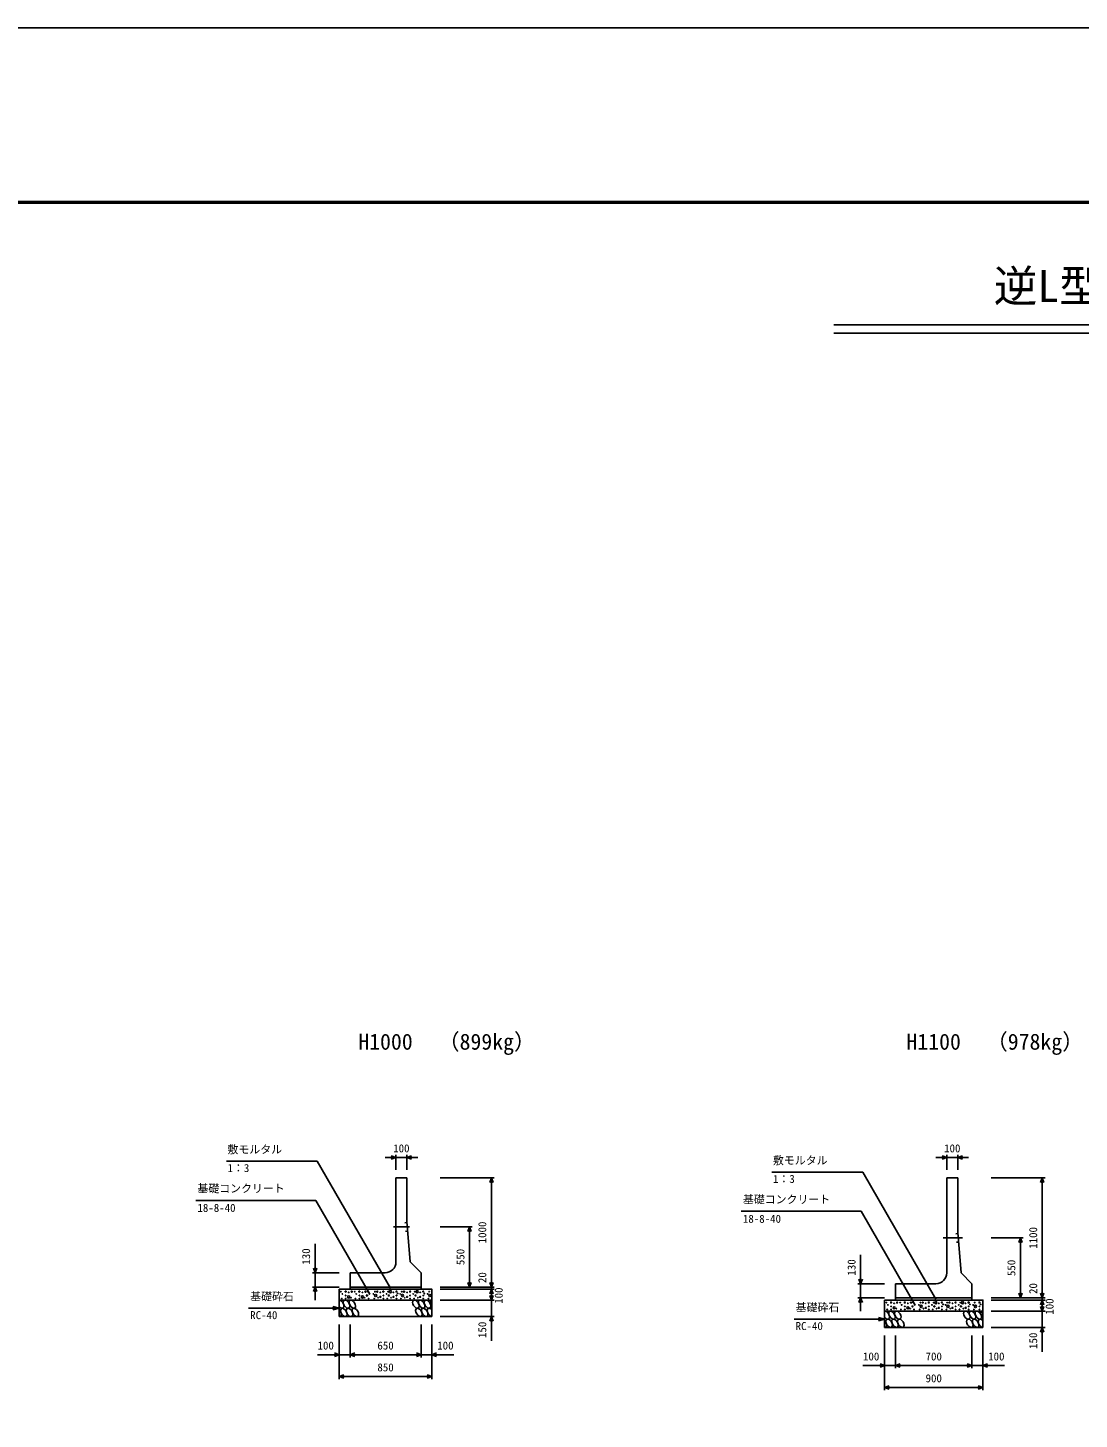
# Model space of a CAD drawing. Units: millimetres, scale not verified. Extents: x -67200 to 67200, y -23760 to 23760.
# Drawn here: x 20246 to 29883, y 11012 to 23760 of the extents above; entities that cross this region are included whole.
import ezdxf
from ezdxf.enums import TextEntityAlignment as Align

# ---------------------------------------------------------------- set-up
doc = ezdxf.new("R2010")
doc.units = ezdxf.units.MM
doc.header["$LTSCALE"] = 80
doc.linetypes.add('CHAIN1', pattern=[8, 5, -1, 1, -1])
doc.linetypes.add('DOTTED', pattern=[1.75, 0.25, -1.5])
for name, color, linetype, lineweight in [('0-0_CENTER', 7, 'CHAIN1', 25), ('0-1_DIM', 7, 'Continuous', 25), ('0-2_Defpoints', 5, 'Continuous', 25), ('0-3_HATCH', 6, 'Continuous', 25), ('0-6_OUTLINE', 1, 'Continuous', 25), ('0-7_OUTLINE2', 4, 'DOTTED', 25), ('0-8_TXT', 7, 'Continuous', 25), ('0-9_WAKU', 3, 'Continuous', 25)]:
    doc.layers.add(name, color=color, linetype=linetype, lineweight=lineweight)
doc.styles.add('ＭＳ ゴシック', font='')
doc.styles.get('ＭＳ ゴシック').set_extended_font_data('MS Gothic')

msp = doc.modelspace()

# ---------------------------------------------------------------- linework, layer by layer
at = {"layer": '0-0_CENTER'}
for p, q in [((23744.74, 12773.45), (23597.19, 12773.45)), ((28812.61, 12673.45), (28635.79, 12673.45))]:
    msp.add_line(p, q, dxfattribs=at)
at = {"layer": '0-1_DIM'}
for p, q in [((23620, 13410.34), (23520, 13410.34)), ((23620, 13435.34), (23620, 13298.45)), ((23620, 13410.34), (23720, 13410.34)), ((23720, 13435.34), (23720, 13298.45)), ((23820, 13410.34), (23720, 13410.34)), ((28670, 13410.34), (28570, 13410.34)), ((28670, 13435.34), (28670, 13298.45)), ((28670, 13410.34), (28770, 13410.34)), ((28770, 13435.34), (28770, 13298.45)), ((28870, 13410.34), (28770, 13410.34)), ((22066.9, 13374.85), (22899.32, 13374.85)), ((23570.59, 12212.18), (22899.32, 13374.85)), ((27066.9, 13274.85), (27899.32, 13274.85)), ((28570.59, 12112.18), (27899.32, 13274.85)), ((24520, 13223.45), (24025, 13223.45)), ((24495, 12223.45), (24495, 13223.45)), ((29570, 13223.45), (29075, 13223.45)), ((29545, 12123.45), (29545, 13223.45)), ((21785.29, 13017.34), (22884.84, 13017.34)), ((23381.1, 12157.78), (22884.84, 13017.34)), ((26785.29, 12917.34), (27884.84, 12917.34)), ((28381.1, 12057.78), (27884.84, 12917.34)), ((24320, 12773.45), (24025, 12773.45)), ((24295, 12773.45), (24295, 12223.45)), ((29370, 12673.45), (29075, 12673.45)), ((29345, 12673.45), (29345, 12123.45)), ((22880, 12353.45), (22880, 12617.62)), ((27880, 12253.45), (27880, 12517.62)), ((22855, 12353.45), (23100, 12353.45)), ((22880, 12353.45), (22880, 12223.45)), ((27855, 12253.45), (28100, 12253.45)), ((27880, 12253.45), (27880, 12123.45)), ((22855, 12223.45), (23100, 12223.45)), ((22880, 12103.45), (22880, 12223.45)), ((24520, 12223.45), (24025, 12223.45)), ((24520, 12203.45), (24025, 12203.45)), ((24495, 12223.45), (24495, 12203.45)), ((24495, 12203.45), (24495, 12103.45)), ((27855, 12123.45), (28100, 12123.45)), ((27880, 12003.45), (27880, 12123.45)), ((29570, 12123.45), (29075, 12123.45)), ((29545, 12123.45), (29545, 12103.45)), ((23100, 12028.45), (23042.04, 12043.97)), ((24520, 12103.45), (24025, 12103.45)), ((24495, 12103.45), (24495, 11953.45)), ((29570, 12103.45), (29075, 12103.45)), ((29570, 12003.45), (29075, 12003.45)), ((29545, 12103.45), (29545, 12003.45)), ((29545, 12003.45), (29545, 11853.45)), ((23100, 11378.45), (23100, 11878.45)), ((23200, 11578.45), (23200, 11878.45)), ((23200, 11578.45), (23200, 11878.45)), ((23850, 11578.45), (23850, 11878.45)), ((23950, 11378.45), (23950, 11878.45)), ((24520, 11953.45), (24025, 11953.45)), ((24495, 11730.21), (24495, 11953.45)), ((28100, 11928.45), (28042.04, 11943.97)), ((28100, 11278.45), (28100, 11778.45)), ((28200, 11478.45), (28200, 11778.45)), ((28200, 11478.45), (28200, 11778.45)), ((28900, 11478.45), (28900, 11778.45)), ((29000, 11278.45), (29000, 11778.45)), ((29570, 11853.45), (29075, 11853.45)), ((29545, 11630.21), (29545, 11853.45)), ((22900.46, 11603.45), (23100, 11603.45)), ((23100, 11603.45), (23200, 11603.45)), ((23200, 11603.45), (23850, 11603.45)), ((23850, 11603.45), (23950, 11603.45)), ((24149.54, 11603.45), (23950, 11603.45)), ((27900.46, 11503.45), (28100, 11503.45)), ((28100, 11503.45), (28200, 11503.45)), ((28200, 11503.45), (28900, 11503.45)), ((28900, 11503.45), (29000, 11503.45)), ((29199.54, 11503.45), (29000, 11503.45)), ((23100, 11403.45), (23950, 11403.45)), ((28100, 11303.45), (29000, 11303.45))]:
    msp.add_line(p, q, dxfattribs=at)
for points in [[(23577.71, 13425.73), (23620, 13410.34), (23577.71, 13394.95)], [(23762.29, 13425.73), (23720, 13410.34), (23762.29, 13394.95)], [(28627.71, 13425.73), (28670, 13410.34), (28627.71, 13394.95)], [(28812.29, 13425.73), (28770, 13410.34), (28812.29, 13394.95)], [(24479.61, 13181.16), (24495, 13223.45), (24510.39, 13181.16)], [(29529.61, 13181.16), (29545, 13223.45), (29560.39, 13181.16)], [(24279.61, 12731.16), (24295, 12773.45), (24310.39, 12731.16)], [(29329.61, 12631.16), (29345, 12673.45), (29360.39, 12631.16)], [(22895.39, 12395.73), (22880, 12353.45), (22864.61, 12395.73)], [(24279.61, 12265.73), (24295, 12223.45), (24310.39, 12265.73)], [(24479.61, 12265.73), (24495, 12223.45), (24510.39, 12265.73)], [(27895.39, 12295.73), (27880, 12253.45), (27864.61, 12295.73)], [(22895.39, 12181.16), (22880, 12223.45), (22864.61, 12181.16)], [(24479.61, 12161.16), (24495, 12203.45), (24510.39, 12161.16)], [(24479.61, 12145.73), (24495, 12103.45), (24510.39, 12145.73)], [(27895.39, 12081.16), (27880, 12123.45), (27864.61, 12081.16)], [(29329.61, 12165.73), (29345, 12123.45), (29360.39, 12165.73)], [(29529.61, 12165.73), (29545, 12123.45), (29560.39, 12165.73)], [(22269.68, 12028.45), (23100, 12028.45), (23042.04, 12012.92)], [(29529.61, 12061.16), (29545, 12103.45), (29560.39, 12061.16)], [(29529.61, 12045.73), (29545, 12003.45), (29560.39, 12045.73)], [(24479.61, 11911.16), (24495, 11953.45), (24510.39, 11911.16)], [(27269.68, 11928.45), (28100, 11928.45), (28042.04, 11912.92)], [(29529.61, 11811.16), (29545, 11853.45), (29560.39, 11811.16)], [(23057.71, 11618.84), (23100, 11603.45), (23057.71, 11588.05)], [(23242.29, 11618.84), (23200, 11603.45), (23242.29, 11588.05)], [(23807.71, 11618.84), (23850, 11603.45), (23807.71, 11588.05)], [(23992.29, 11618.84), (23950, 11603.45), (23992.29, 11588.05)], [(28057.71, 11518.84), (28100, 11503.45), (28057.71, 11488.05)], [(28242.29, 11518.84), (28200, 11503.45), (28242.29, 11488.05)], [(28857.71, 11518.84), (28900, 11503.45), (28857.71, 11488.05)], [(29042.29, 11518.84), (29000, 11503.45), (29042.29, 11488.05)], [(23142.29, 11418.84), (23100, 11403.45), (23142.29, 11388.05)], [(23907.71, 11418.84), (23950, 11403.45), (23907.71, 11388.05)], [(28142.29, 11318.84), (28100, 11303.45), (28142.29, 11288.05)], [(28957.71, 11318.84), (29000, 11303.45), (28957.71, 11288.05)]]:
    msp.add_lwpolyline(points, dxfattribs=at)
at = {"layer": '0-2_Defpoints'}
msp.add_lwpolyline([(0, -23760), (67200, -23760), (67200, 23760), (0, 23760)], close=True, dxfattribs=at)
at = {"layer": '0-3_HATCH'}
for centre, radius in [((23115.97, 12180.62), 2.5), ((23122.98, 12117.59), 2.5), ((23129.99, 12159.61), 2.5), ((23158.86, 12181.5), 5), ((23158.86, 12145.61), 2.5), ((23158.86, 12117.59), 2.5), ((23186.9, 12132.47), 10), ((23186.9, 12173.62), 2.5), ((23207.93, 12125.47), 2.5), ((23214.94, 12180.62), 5), ((23242.07, 12180.62), 2.5), ((23249.08, 12117.59), 2.5), ((23256.09, 12159.61), 2.5), ((23284.97, 12181.5), 5), ((23284.97, 12145.61), 2.5), ((23284.97, 12117.59), 2.5), ((23313.01, 12132.47), 10), ((23313.01, 12173.62), 2.5), ((23334.03, 12125.47), 2.5), ((23341.04, 12180.62), 5), ((23355.06, 12145.61), 5), ((23362.07, 12180.62), 2.5), ((23369.08, 12117.59), 2.5), ((23376.09, 12159.61), 2.5), ((23413.91, 12159.61), 2.5), ((23420.92, 12117.59), 2.5), ((23434.94, 12145.61), 10), ((23427.93, 12180.62), 2.5), ((23448.96, 12180.62), 5), ((23455.97, 12125.47), 2.5), ((23476.99, 12132.47), 5), ((23476.99, 12173.62), 2.5), ((23505.03, 12181.5), 5), ((23505.03, 12145.61), 2.5), ((23505.03, 12117.59), 2.5), ((23533.91, 12159.61), 2.5), ((23540.92, 12117.59), 2.5), ((23547.93, 12180.62), 2.5), ((23554.94, 12145.61), 5), ((23568.96, 12180.62), 10), ((23575.97, 12125.47), 2.5), ((23596.99, 12132.47), 5), ((23596.99, 12173.62), 2.5), ((23625.03, 12181.5), 5), ((23625.03, 12145.61), 2.5), ((23625.03, 12117.59), 2.5), ((23636.37, 12163.93), 2.5), ((23659.13, 12159.61), 2.5), ((23666.14, 12117.59), 2.5), ((23680.16, 12145.61), 10), ((23673.15, 12180.62), 2.5), ((23694.18, 12180.62), 5), ((23701.19, 12125.47), 2.5), ((23722.22, 12132.47), 5), ((23722.22, 12173.62), 2.5), ((23750.26, 12181.5), 5), ((23750.26, 12145.61), 2.5), ((23750.26, 12117.59), 2.5), ((23779.13, 12159.61), 2.5), ((23786.14, 12117.59), 2.5), ((23793.15, 12180.62), 2.5), ((23800.16, 12145.61), 5), ((23814.18, 12180.62), 10), ((23821.19, 12125.47), 2.5), ((23842.22, 12132.47), 5), ((23842.22, 12173.62), 2.5), ((23870.26, 12181.5), 5), ((23870.26, 12145.61), 2.5), ((23870.26, 12117.59), 2.5), ((23881.6, 12163.93), 2.5), ((23911.06, 12159.61), 2.5), ((23918.07, 12117.59), 2.5), ((23932.09, 12145.61), 10), ((23925.08, 12180.62), 2.5), ((28115.97, 12080.62), 2.5), ((28122.98, 12017.59), 2.5), ((28129.99, 12059.61), 2.5), ((28158.86, 12081.5), 5), ((28158.86, 12045.61), 2.5), ((28158.86, 12017.59), 2.5), ((28186.9, 12032.47), 10), ((28186.9, 12073.62), 2.5), ((28207.93, 12025.47), 2.5), ((28214.94, 12080.62), 5), ((28242.07, 12080.62), 2.5), ((28249.08, 12017.59), 2.5), ((28256.09, 12059.61), 2.5), ((28284.97, 12081.5), 5), ((28284.97, 12045.61), 2.5), ((28284.97, 12017.59), 2.5), ((28313.01, 12032.47), 10), ((28313.01, 12073.62), 2.5), ((28334.03, 12025.47), 2.5), ((28341.04, 12080.62), 5), ((28355.06, 12045.61), 5), ((28362.07, 12080.62), 2.5), ((28369.08, 12017.59), 2.5), ((28376.09, 12059.61), 2.5), ((28413.91, 12059.61), 2.5), ((28420.92, 12017.59), 2.5), ((28434.94, 12045.61), 10), ((28427.93, 12080.62), 2.5), ((28448.96, 12080.62), 5), ((28455.97, 12025.47), 2.5), ((28476.99, 12032.47), 5), ((28476.99, 12073.62), 2.5), ((28505.03, 12081.5), 5), ((28505.03, 12045.61), 2.5), ((28505.03, 12017.59), 2.5), ((28533.91, 12059.61), 2.5), ((28540.92, 12017.59), 2.5), ((28547.93, 12080.62), 2.5), ((28554.94, 12045.61), 5), ((28568.96, 12080.62), 10), ((28575.97, 12025.47), 2.5), ((28596.99, 12032.47), 5), ((28596.99, 12073.62), 2.5), ((28625.03, 12081.5), 5), ((28625.03, 12045.61), 2.5), ((28625.03, 12017.59), 2.5), ((28636.37, 12063.93), 2.5), ((28659.13, 12059.61), 2.5), ((28666.14, 12017.59), 2.5), ((28680.16, 12045.61), 10), ((28673.15, 12080.62), 2.5), ((28694.18, 12080.62), 5), ((28701.19, 12025.47), 2.5), ((28722.22, 12032.47), 5), ((28722.22, 12073.62), 2.5), ((28750.26, 12081.5), 5), ((28750.26, 12045.61), 2.5), ((28750.26, 12017.59), 2.5), ((28779.13, 12059.61), 2.5), ((28786.14, 12017.59), 2.5), ((28793.15, 12080.62), 2.5), ((28800.16, 12045.61), 5), ((28814.18, 12080.62), 10), ((28821.19, 12025.47), 2.5), ((28842.22, 12032.47), 5), ((28842.22, 12073.62), 2.5), ((28870.26, 12081.5), 5), ((28870.26, 12045.61), 2.5), ((28870.26, 12017.59), 2.5), ((28881.6, 12063.93), 2.5), ((28911.06, 12059.61), 2.5), ((28918.07, 12017.59), 2.5), ((28932.09, 12045.61), 10), ((28925.08, 12080.62), 2.5), ((28968.7, 12081.5), 5), ((28968.7, 12045.61), 2.5), ((28968.7, 12017.59), 2.5), ((28980.04, 12063.93), 2.5)]:
    msp.add_circle(centre, radius, dxfattribs=at)
for centre, start_param, end_param in [((23113.86, 12065.94), 1.84200472, 5.94741382), ((23088.54, 11990.95), 2.71731194, 5.07210661), ((23937.04, 11990.95), 5.01737961, 9.05522424), ((23962.36, 12065.94), 5.89182623, 8.18077762), ((28113.86, 11965.94), 1.84200472, 5.94741382), ((29012.36, 11965.94), 5.89182623, 8.18077762), ((28088.54, 11890.95), 2.71731194, 5.07210661), ((28987.04, 11890.95), 5.01737961, 9.05522424)]:
    msp.add_ellipse(centre, major_axis=(-21.81, 35.31), ratio=0.5792, start_param=start_param, end_param=end_param, dxfattribs=at)
for centre in [(23141.75, 11990.95), (23167.07, 12065.94), (23194.96, 11990.95), (23220.28, 12065.94), (23248.16, 11990.95), (23802.74, 12065.94), (23830.63, 11990.95), (23855.95, 12065.94), (23883.84, 11990.95), (23909.16, 12065.94), (28167.07, 11965.94), (28220.28, 11965.94), (28852.74, 11965.94), (28905.95, 11965.94), (28959.16, 11965.94), (28141.75, 11890.95), (28194.96, 11890.95), (28248.16, 11890.95), (28880.63, 11890.95), (28933.84, 11890.95)]:
    msp.add_ellipse(centre, major_axis=(-21.81, 35.31), ratio=0.5792, dxfattribs=at)
at = {"layer": '0-6_OUTLINE'}
for p, q in [((23620, 13223.45), (23720, 13223.45)), ((23620, 13223.45), (23620, 12453.45)), ((23720, 13223.45), (23720, 12823.45)), ((28670, 13223.45), (28770, 13223.45)), ((28670, 13223.45), (28670, 12353.45)), ((28770, 13223.45), (28770, 12723.45)), ((23720, 12823.45), (23750, 12453.45)), ((23750, 12453.45), (23850, 12353.45)), ((23520, 12353.45), (23200, 12353.45)), ((23200, 12203.45), (23200, 12353.45)), ((23850, 12203.45), (23850, 12353.45)), ((28570, 12253.45), (28200, 12253.45)), ((28200, 12103.45), (28200, 12253.45)), ((28900, 12103.45), (28900, 12253.45)), ((23100, 12203.45), (23100, 11953.45)), ((23200, 12223.45), (23850, 12223.45)), ((28200, 12123.45), (28900, 12123.45)), ((23100, 12103.45), (23950, 12103.45)), ((28100, 12103.45), (28100, 11853.45)), ((28100, 12003.45), (29000, 12003.45)), ((23100, 11953.45), (23950, 11953.45)), ((28100, 11853.45), (29000, 11853.45))]:
    msp.add_line(p, q, dxfattribs=at)
for points in [[(28770, 12723.45), (28800, 12353.45), (28900, 12253.45)], [(23100, 12203.45), (23950, 12203.45), (23950, 11953.45)], [(28100, 12103.45), (29000, 12103.45), (29000, 11853.45)]]:
    msp.add_lwpolyline(points, dxfattribs=at)
for centre in [(23520, 12453.45), (28570, 12353.45)]:
    msp.add_arc(centre, 100, 270, 0, dxfattribs=at)
at = {"layer": '0-7_OUTLINE2'}
for p, q in [((23720.81, 12813.45), (23620, 12803.45)), ((23727.3, 12733.45), (23620, 12743.45)), ((28770.81, 12713.45), (28670, 12703.45)), ((28777.3, 12633.45), (28670, 12643.45))]:
    msp.add_line(p, q, dxfattribs=at)
at = {"layer": '0-8_TXT'}
for p, q in [((27633.68, 21040), (39566.32, 21040)), ((27633.68, 20963.2), (39566.32, 20963.2))]:
    msp.add_line(p, q, dxfattribs=at)
at = {"layer": '0-9_WAKU', "lineweight": 50}
msp.add_lwpolyline([(1600, -22160), (65600, -22160), (65600, 22160), (1600, 22160)], close=True, dxfattribs=at)

# ---------------------------------------------------------------- texts
at = {"layer": '0-1_DIM', "style": 'ＭＳ ゴシック'}
for s, p in [('敷モルタル', (22076.26, 13424.85)), ('100', (23595, 13435.34)), ('100', (28645, 13435.34)), ('敷モルタル', (27076.26, 13324.85)), ('1：3', (22076.26, 13254.74)), ('基礎コンクリート', (21800.67, 13067.34)), ('1：3', (27076.26, 13154.74)), ('基礎コンクリート', (26800.67, 12967.34)), ('18-8-40', (21800.67, 12889.71)), ('18-8-40', (26800.67, 12789.71)), ('基礎砕石', (22284.01, 12078.45)), ('RC-40', (22284.01, 11907.07)), ('基礎砕石', (27284.01, 11978.45)), ('RC-40', (27284.01, 11807.07)), ('100', (22901.36, 11628.45)), ('650', (23450, 11628.45)), ('100', (23998.64, 11628.45)), ('100', (27901.36, 11528.45)), ('700', (28475, 11528.45)), ('100', (29048.64, 11528.45)), ('850', (23450, 11428.45)), ('900', (28475, 11328.45))]:
    msp.add_text(s, height=73.31, dxfattribs=at).set_placement(p, align=Align.BOTTOM_LEFT)
for s, p in [('1000', (24470, 12623.45)), ('1100', (29520, 12573.45)), ('130', (22855, 12428.07)), ('550', (24270, 12423.45)), ('130', (27855, 12328.07)), ('550', (29320, 12323.45)), ('20', (24470, 12259.41)), ('20', (29520, 12159.41)), ('100', (24620, 12069.42)), ('100', (29670, 11969.42)), ('150', (24470, 11756.13)), ('150', (29520, 11656.13))]:
    msp.add_text(s, height=73.31, rotation=90, dxfattribs=at).set_placement(p, align=Align.BOTTOM_LEFT)
at = {"layer": '0-8_TXT', "style": 'ＭＳ ゴシック'}
for s, height, p in [('逆L型擁壁(SLR) 断面図および材料表(公共工事用)', 293.3, (29100, 21160)), ('H1000', 146.6, (23275, 14353.69)), ('（899kg）', 146.6, (24003.62, 14353.69)), ('H1100', 146.6, (28300, 14353.69)), ('（978kg）', 146.6, (29028.62, 14353.69))]:
    msp.add_text(s, height=height, dxfattribs=at).set_placement(p, align=Align.BOTTOM_LEFT)

doc.saveas('drawing.dxf')
